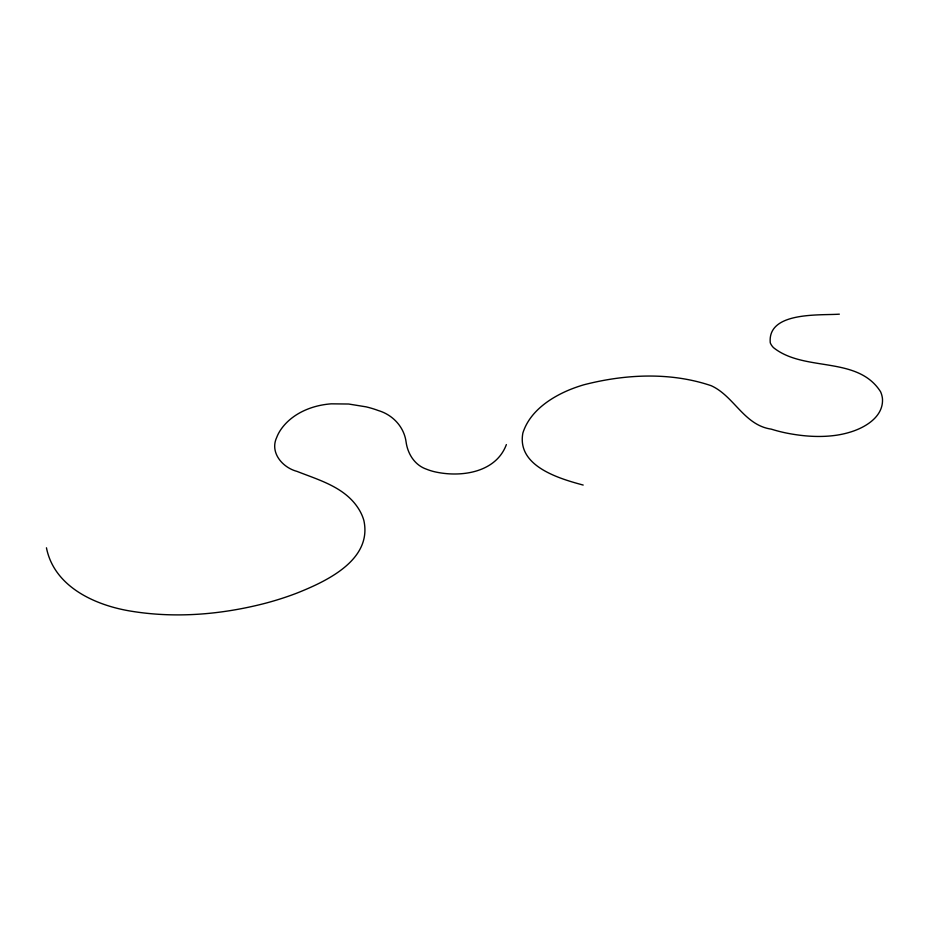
<?xml version="1.0" encoding="UTF-8"?>
<svg xmlns="http://www.w3.org/2000/svg" width="929" height="929" viewBox="0 0 929 929"><rect width="100%" height="100%" fill="white"/><g stroke="black" fill="none" stroke-linecap="round" stroke-linejoin="round"><path stroke-width="1.39" d="M506.363 444.585C495.958 472.733 460.993 477.599 435.155 471.886A45.196 21.982 -3.9 0 1 426.62 469.238C414.775 465.266 407.68 453.863 406.078 441.925C404.069 426.829 392.677 414.752 378.219 410.513A81.81 39.784 -3.9 0 0 366.154 406.856L348.642 404.022L331.2 403.836A42.78 20.81 -3.9 0 0 319.181 405.601C304.062 408.957 289.325 416.947 280.546 430.022A113.083 54.997 -3.9 0 0 276.737 437.362C269.538 452.539 282.521 467.589 296.966 471.375C319.065 480.084 344.531 487.086 358.222 508.221A162.529 79.046 -3.9 0 1 363.889 520.577C372.355 559.908 326.764 581.182 297.036 593.05A194.44 94.561 -3.9 0 1 265.636 603.188C222.356 614.429 176.742 618.435 132.417 611.387C96.372 605.859 54.277 587.43 46.45 547.796M839.351 314.165C820.121 315.546 767.261 311.296 770.269 342.813A45.196 21.982 -3.9 0 0 773.462 347.609C804.351 372.401 857.374 355.377 880.564 391.724A91.808 44.65 -3.9 0 1 882.492 399.087C883.374 416.993 864.945 427.723 849.977 432.194A51.211 24.909 -3.9 0 1 837.099 435.132C820.144 437.687 802.807 436.328 786.062 432.972A111.817 54.381 -3.9 0 1 771.279 429.14C743.99 425.192 734.282 396.195 711.231 385.721C670.413 371.844 625.078 374.12 583.772 384.815A99.24 48.262 -3.9 0 0 566.876 390.923C548.145 399.191 529.321 412.65 522.876 432.984C516.605 466.044 558.712 478.516 583.18 485.054"/></g></svg>
